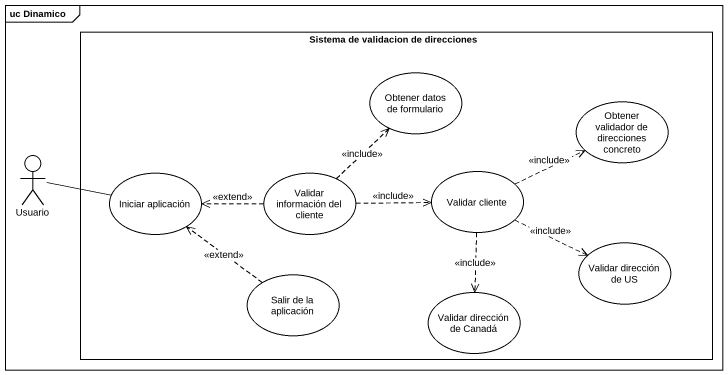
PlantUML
@startuml
mainframe uc Dinamico
rectangle "Sistema de validacion de direcciones" as Sistema_de_validacion_de {
  usecase "Obtener datos de formulario" as Obtener_datos_de_formulario
  usecase "Obtener validador de direcciones concreto" as Obtener_validador_de
  usecase "Iniciar aplicación" as Iniciar_aplicación
  usecase "Validar información del cliente" as Validar_información_del
  usecase "Validar cliente" as Validar_cliente
  usecase "Salir de la aplicación" as Salir_de_la_aplicación
  usecase "Validar dirección de US" as Validar_dirección_de_US
  usecase "Validar dirección de Canadá" as Validar_dirección_de_Canadá
}
actor Usuario
Usuario -right- Iniciar_aplicación
Validar_información_del .up.> Obtener_datos_de_formulario : <<include>>
Validar_información_del .left.> Iniciar_aplicación : <<extend>>
Validar_información_del .right.> Validar_cliente : <<include>>
Validar_cliente .right.> Obtener_validador_de : <<include>>
Validar_cliente .right.> Validar_dirección_de_US : <<include>>
Validar_cliente ..> Validar_dirección_de_Canadá : <<include>>
Salir_de_la_aplicación .up.> Iniciar_aplicación : <<extend>>
@enduml
